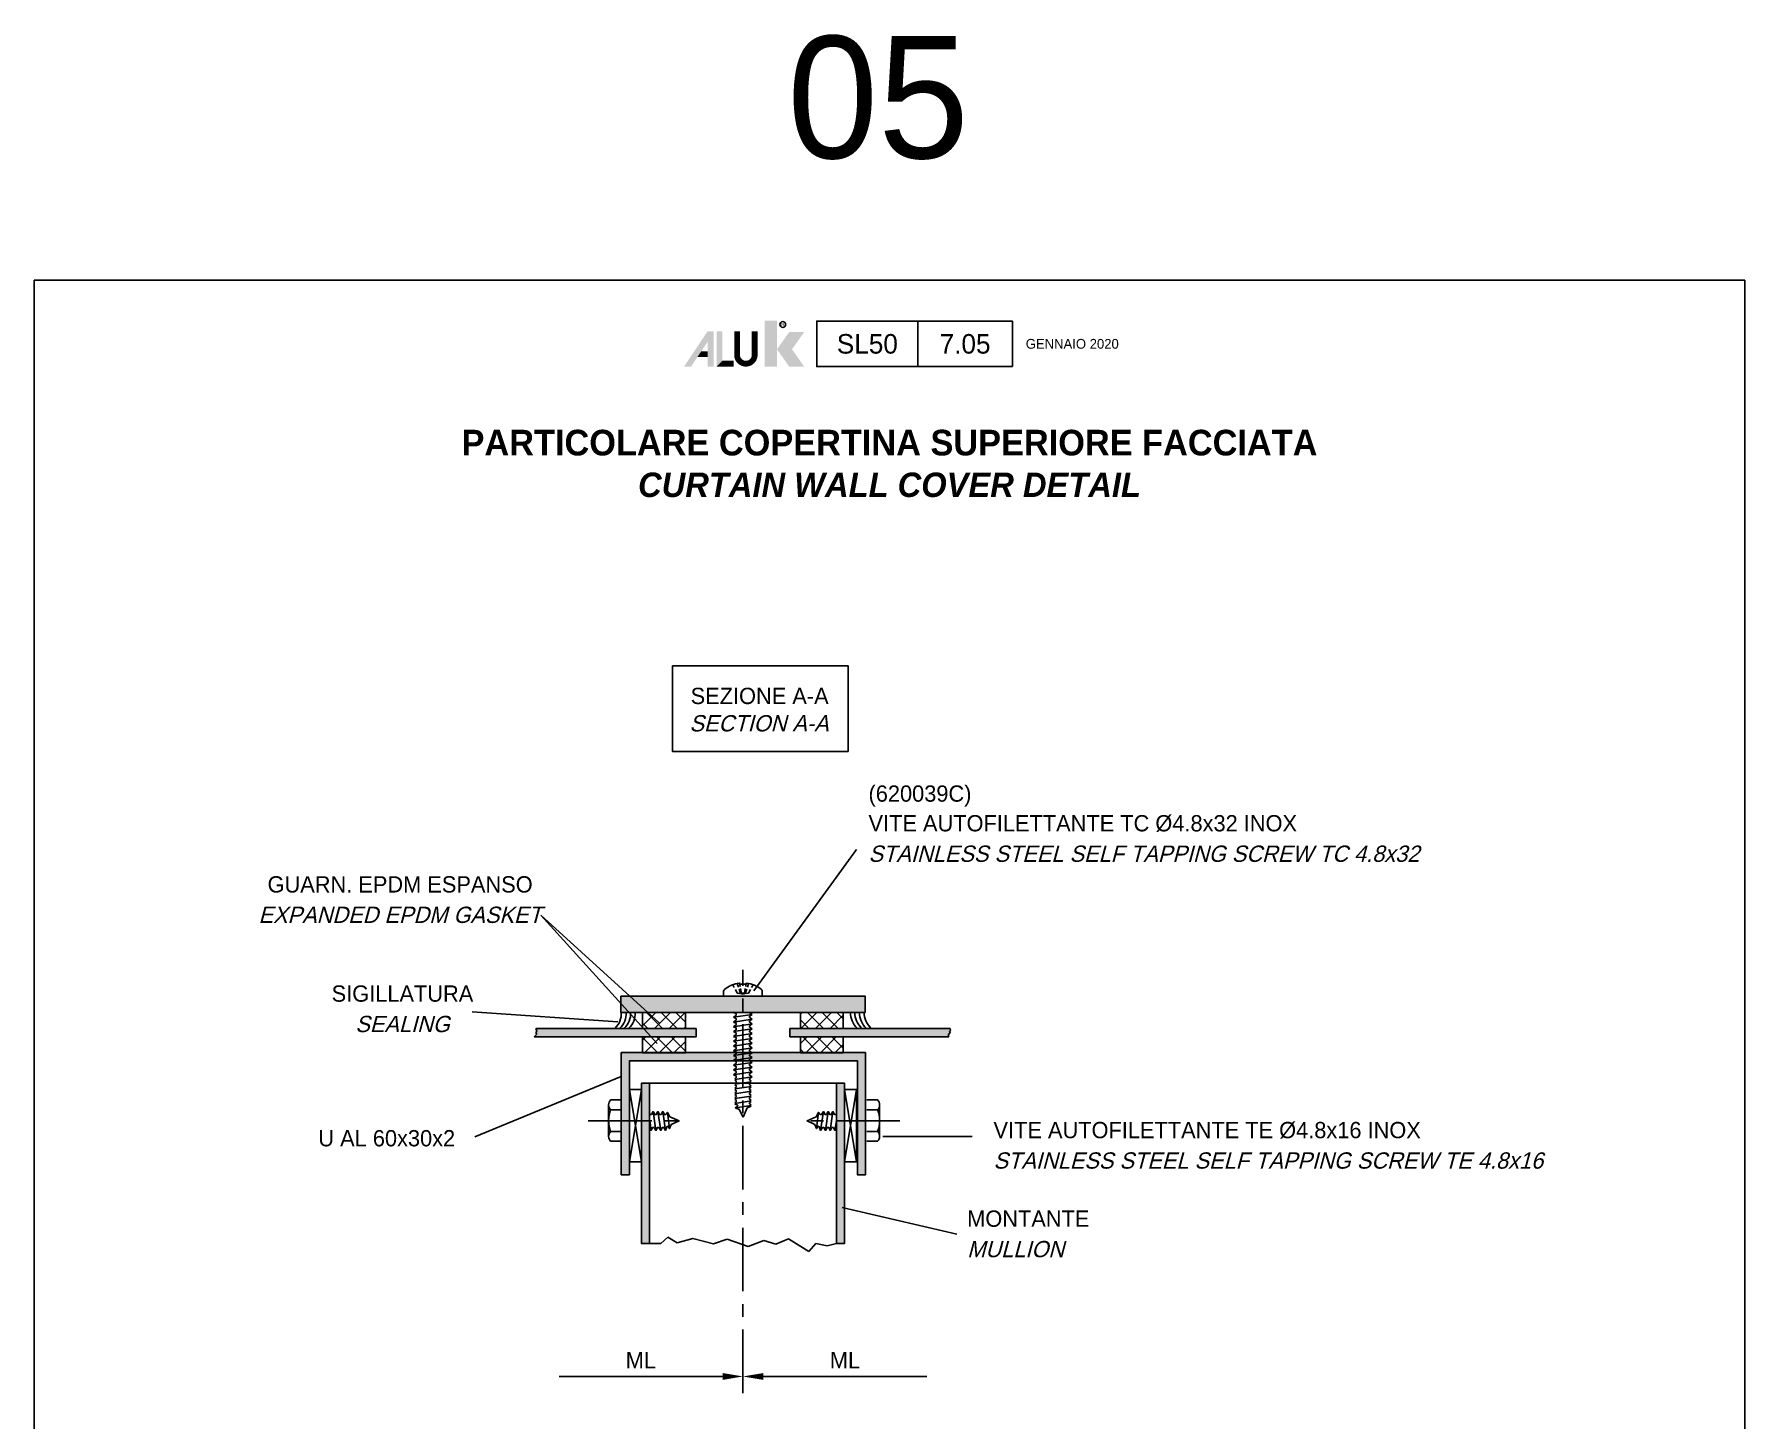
# Model space of a CAD drawing. Header units: millimetres. Extents: x -153 to 2280, y 0 to 724.
# Drawn here: x 920 to 1130, y 554.1 to 724.2 of the extents above; entities that cross this region are included whole.
import ezdxf
from ezdxf.enums import TextEntityAlignment as Align

# ---------------------------------------------------------------- set-up
doc = ezdxf.new("R2010")
doc.units = ezdxf.units.MM
doc.header["$LTSCALE"] = 0.025
doc.header["$MEASUREMENT"] = 0
doc.linetypes.add('CENTER', pattern=[2, 1.25, -0.25, 0.25, -0.25])
for name, color, linetype in [('ASSI', 1, 'CENTER'), ('FILL', 253, 'Continuous'), ('FINE', 7, 'Continuous'), ('GOMMA', 80, 'Continuous'), ('GROSSA', 8, 'Continuous'), ('MARCHIO', 7, 'Continuous'), ('QUOTE', 254, 'Continuous'), ('TESTO', 2, 'Continuous')]:
    doc.layers.add(name, color=color, linetype=linetype)
doc.styles.add('Aluk Text', font='GOTHIC.TTF')
doc.styles.add('CARTIGLIO', font='GOTHIC.TTF')
doc.styles.get("Standard").update_dxf_attribs({"font": 'arial.ttf'})
doc.dimstyles.new('FRECCIA_1-1', dxfattribs={"dimtxt": 2, "dimasz": 2.5, "dimexe": 1.5, "dimexo": 1.5, "dimgap": 1, "dimtad": 3, "dimdsep": 46, "dimtxsty": 'Standard', "dimcen": 0, "dimclrt": 2, "dimaunit": 1, "dimadec": 0, "dimazin": 0, "dimtfac": 0.7, "dimtmove": 0, "dimatfit": 3, "dimfxl": 1, "dimtolj": 2, "dimarcsym": 0})
pattern_1 = [(45, (927.5, 397), (-0.8980256, 0.8980256), []), (135, (927.5, 397), (-0.8980256, -0.8980256), [])]

# ---------------------------------------------------------------- blocks, each defined once
blk = doc.blocks.new('*D42')
at = {"layer": 'Defpoints', "color": 0, "transparency": 16777216}
for p in [(1007.01, 559.42), (1029.58, 559.42), (1029.58, 559.42)]:
    blk.add_point(p, dxfattribs=at)
at = {"layer": 'QUOTE', "color": 0, "lineweight": -2, "transparency": 16777216}
blk.add_line((1009.51, 559.42), (1029.58, 559.42), dxfattribs=at)
at = {"layer": 'QUOTE', "color": 0, "transparency": 16777216}
blk.add_solid([(1009.51, 559.84), (1009.51, 559), (1007.01, 559.42)], dxfattribs=at)
at = {"layer": 'QUOTE', "color": 2, "transparency": 16777216, "insert": (1019.54, 561.42), "char_height": 2, "attachment_point": 5, "style": 'Aluk Text'}
blk.add_mtext('\\A2;ML', dxfattribs=at)
blk = doc.blocks.new('_None')
blk = doc.blocks.new('*D43')
at = {"layer": 'Defpoints', "color": 0, "transparency": 16777216}
for p in [(984.44, 559.42), (984.44, 559.42), (1007.01, 559.42)]:
    blk.add_point(p, dxfattribs=at)
at = {"layer": 'QUOTE', "color": 0, "lineweight": -2, "transparency": 16777216}
blk.add_line((1004.51, 559.42), (984.44, 559.42), dxfattribs=at)
at = {"layer": 'QUOTE', "color": 0, "transparency": 16777216}
blk.add_solid([(1004.51, 559.84), (1004.51, 559), (1007.01, 559.42)], dxfattribs=at)
at = {"layer": 'QUOTE', "color": 2, "transparency": 16777216, "insert": (994.47, 561.42), "char_height": 2, "attachment_point": 5, "style": 'Aluk Text'}
blk.add_mtext('\\A2;ML', dxfattribs=at)
blk = doc.blocks.new('NMC')
at = {"layer": 'MARCHIO'}
blk.add_line((3.48, -10.6), (3.48, -5), dxfattribs=at)
at = {"layer": 'MARCHIO', "const_width": 0.715}
blk.add_lwpolyline([(-16.55, -6.25), (-16.55, -9.16, -1), (-18.71, -9.16), (-18.71, -6.25)], format="xyb", dxfattribs=at)
at = {"layer": 'MARCHIO'}
blk.add_lwpolyline([(15.08, -10.6), (-8.93, -10.6), (-8.93, -5), (15.08, -5)], close=True, dxfattribs=at)
blk.add_circle((-13.11, -5.43), 0.354, dxfattribs=at)
for points in [[(-25.23, -10.6), (-24.37, -10.6), (-22.33, -6.25), (-22.31, -7.51)], [(-22.33, -6.25), (-22.31, -7.51), (-21.6, -6.25), (-21.6, -10.6)], [(-21.23, -6.25), (-20.51, -6.25), (-21.23, -10.6), (-20.51, -9.88)], [(-15.33, -4.97), (-13.83, -4.97), (-15.33, -10.6), (-13.83, -10.6)], [(-22.31, -10.6), (-21.6, -10.6), (-22.31, -7.51)], [(-12.31, -6.35), (-10.47, -6.35), (-13.81, -8.47), (-11.97, -8.47)], [(-23.11, -8.71), (-23.58, -9.42), (-22.31, -8.71), (-22.31, -9.42)], [(-20.51, -9.88), (-21.23, -10.6), (-19.14, -9.88), (-19.14, -10.6)], [(-13.81, -8.47), (-11.97, -8.47), (-12.31, -10.6), (-10.47, -10.6)]]:
    blk.add_solid(points, dxfattribs=at)
blk.add_text('R', height=0.356, dxfattribs=at).set_placement((-13.11, -5.43), align=Align.MIDDLE)
at = {"layer": 'MARCHIO', "color": 2, "style": 'CARTIGLIO'}
for tag, p in [('SERIE', (-2.72, -7.8)), ('PAG', (9.28, -7.8))]:
    blk.add_attdef(tag, text='', height=2.4, dxfattribs=at).set_placement(p, align=Align.MIDDLE)
blk.add_attdef('REVISIONE', text='', height=1.2, dxfattribs=at).set_placement((16.73, -7.8), align=Align.MIDDLE_LEFT)

msp = doc.modelspace()

# ---------------------------------------------------------------- hatches: boundary and pattern name
at = {"layer": 'FILL'}
for points in [[(992.022, 604.11), (1022.022, 604.11), (1022.022, 606.11), (992.022, 606.11)], [(1022.066, 599.184), (992.066, 599.184), (992.066, 584.184), (993.066, 584.184), (993.066, 598.184), (1021.066, 598.184), (1021.066, 584.184), (1022.066, 584.184)]]:
    msp.add_hatch(color=256, dxfattribs=at).paths.add_polyline_path(points)
h = msp.add_hatch(dxfattribs=at)
h.set_pattern_fill('ANSI37', color=137, scale=0.4, style=0)
h.set_pattern_definition(pattern_1)
h.paths.add_polyline_path([(1014.067, 604.11), (1019.329, 604.11), (1019.329, 602.153), (1014.067, 602.153)])
h.paths.add_polyline_path([(994.689, 604.11), (999.951, 604.11), (999.951, 602.153), (994.689, 602.153)])
h = msp.add_hatch(color=256, dxfattribs=at)
h.paths.add_polyline_path([(1012.746, 602.121), (1012.746, 601.121), (1032.291, 601.121), (1032.218, 601.386), (1032.435, 601.555), (1032.351, 601.797), (1032.495, 601.894), (1032.445, 602.121)])
h.paths.add_polyline_path([(981.573, 602.121), (981.714, 601.853), (981.573, 601.596), (981.714, 601.429), (981.394, 601.121), (1001.273, 601.121), (1001.273, 602.121)])
h = msp.add_hatch(dxfattribs=at)
h.set_pattern_fill('ANSI37', color=137, scale=0.4, style=0)
h.set_pattern_definition(pattern_1)
h.paths.add_polyline_path([(1014.067, 601.121), (1019.329, 601.121), (1019.329, 599.164), (1014.067, 599.164)])
h.paths.add_polyline_path([(994.689, 601.101), (999.951, 601.101), (999.951, 599.143), (994.689, 599.143)])
h = msp.add_hatch(color=8, dxfattribs=at)
h.paths.add_polyline_path([(1019.484, 590.811), (1018.484, 590.811), (1018.484, 575.764), (1019.484, 575.764)])
h.paths.add_polyline_path([(1019.484, 595.411), (1018.484, 595.411), (1018.484, 590.811), (1019.484, 590.811)])
h.paths.add_polyline_path([(995.534, 595.411), (994.534, 595.411), (994.534, 590.811), (995.534, 590.811)])
h.paths.add_polyline_path([(995.534, 590.811), (994.534, 590.811), (994.534, 585.411), (994.534, 575.764), (995.534, 575.764)])

# ---------------------------------------------------------------- linework, layer by layer
at = {"layer": 'ASSI', "ltscale": 250}
for p, q in [((1007.009, 557.373), (1007.009, 609.335)), ((988.016, 590.811), (999.903, 590.811)), ((1026.285, 590.811), (1014.272, 590.811))]:
    msp.add_line(p, q, dxfattribs=at)
at = {"layer": 'FINE'}
for p, q in [((1005.759, 607.519), (1005.949, 607.167)), ((1006.085, 606.914), (1006.316, 606.486)), ((1006.461, 607.229), (1006.316, 607.677)), ((1006.726, 606.403), (1006.549, 606.954)), ((1006.619, 607.569), (1007.009, 607.569)), ((1006.722, 607.042), (1006.83, 606.473)), ((1007.399, 607.569), (1007.009, 607.569)), ((1007.296, 607.042), (1007.188, 606.473)), ((1007.292, 606.403), (1007.469, 606.954)), ((1007.558, 607.229), (1007.702, 607.677)), ((1007.933, 606.914), (1007.702, 606.486)), ((1008.259, 607.519), (1008.069, 607.167)), ((1006.316, 606.486), (1006.574, 606.433)), ((1006.83, 606.473), (1006.726, 606.403)), ((1006.815, 606.384), (1007.009, 606.344)), ((1006.83, 606.473), (1007.004, 606.473)), ((1007.203, 606.384), (1007.009, 606.344)), ((1007.188, 606.473), (1007.014, 606.473)), ((1007.188, 606.473), (1007.292, 606.403)), ((1007.702, 606.486), (1007.444, 606.433)), ((1005.867, 604.131), (1005.843, 604.116)), ((1005.843, 604.116), (1005.941, 604.131)), ((1005.843, 604.116), (1006.2, 603.932)), ((1005.843, 603.527), (1008.146, 603.877)), ((1006.196, 603.749), (1005.843, 603.527)), ((1005.843, 603.527), (1006.2, 603.343)), ((1005.843, 602.938), (1008.146, 603.288)), ((1006.196, 603.16), (1005.843, 602.938)), ((1005.843, 602.938), (1006.2, 602.754)), ((1006.196, 603.749), (1006.196, 603.934)), ((1006.196, 603.16), (1006.196, 603.345)), ((1006.196, 602.571), (1006.196, 602.756)), ((1007.796, 604.079), (1007.796, 604.131)), ((1007.796, 604.079), (1008.147, 603.878)), ((1008.147, 603.878), (1007.796, 603.662)), ((1007.796, 603.49), (1007.796, 603.662)), ((1007.796, 603.49), (1008.147, 603.289)), ((1008.147, 603.289), (1007.796, 603.073)), ((1007.796, 602.901), (1007.796, 603.073)), ((1007.796, 602.901), (1008.147, 602.7)), ((981.714, 601.429), (981.394, 601.121)), ((981.573, 602.121), (981.714, 601.853)), ((981.714, 601.853), (981.573, 601.596)), ((981.573, 601.596), (981.714, 601.429)), ((1005.843, 602.348), (1008.146, 602.699)), ((1006.196, 602.571), (1005.843, 602.348)), ((1005.843, 602.348), (1006.2, 602.165)), ((1005.843, 601.759), (1008.146, 602.11)), ((1006.196, 601.982), (1005.843, 601.759)), ((1005.843, 601.759), (1006.2, 601.576)), ((1005.843, 601.17), (1008.146, 601.521)), ((1006.196, 601.393), (1005.843, 601.17)), ((1005.843, 601.17), (1006.2, 600.987)), ((1005.843, 600.581), (1008.146, 600.931)), ((1006.196, 600.804), (1005.843, 600.581)), ((1006.196, 601.982), (1006.196, 602.166)), ((1006.196, 601.393), (1006.196, 601.577)), ((1006.196, 600.804), (1006.196, 600.988)), ((1008.147, 602.7), (1007.796, 602.484)), ((1007.796, 602.312), (1007.796, 602.484)), ((1007.796, 602.312), (1008.147, 602.111)), ((1008.147, 602.111), (1007.796, 601.895)), ((1007.796, 601.723), (1007.796, 601.894)), ((1007.796, 601.723), (1008.147, 601.522)), ((1008.147, 601.522), (1007.796, 601.305)), ((1007.796, 601.134), (1007.796, 601.305)), ((1007.796, 601.134), (1008.147, 600.933)), ((1008.147, 600.933), (1007.796, 600.716)), ((1007.796, 600.545), (1007.796, 600.716)), ((1032.435, 601.555), (1032.218, 601.386)), ((1032.218, 601.386), (1032.291, 601.121)), ((1032.495, 601.894), (1032.351, 601.797)), ((1032.351, 601.797), (1032.435, 601.555)), ((1032.445, 602.121), (1032.495, 601.894)), ((1005.843, 600.581), (1006.2, 600.397)), ((1005.843, 599.992), (1008.146, 600.342)), ((1006.196, 600.215), (1005.843, 599.992)), ((1005.843, 599.992), (1006.2, 599.808)), ((1005.843, 599.403), (1008.146, 599.753)), ((1006.196, 599.626), (1005.843, 599.403)), ((1005.843, 599.403), (1006.2, 599.219)), ((1005.843, 598.814), (1008.146, 599.164)), ((1006.196, 599.037), (1005.843, 598.814)), ((1005.843, 598.814), (1006.2, 598.63)), ((1005.843, 598.225), (1008.146, 598.575)), ((1006.196, 600.215), (1006.196, 600.399)), ((1006.196, 599.626), (1006.196, 599.81)), ((1006.196, 599.037), (1006.196, 599.221)), ((1006.196, 598.448), (1006.196, 598.632)), ((1007.796, 600.545), (1008.147, 600.343)), ((1008.147, 600.343), (1007.796, 600.127)), ((1007.796, 599.956), (1007.796, 600.127)), ((1007.796, 599.956), (1008.147, 599.754)), ((1008.147, 599.754), (1007.796, 599.538)), ((1007.796, 599.367), (1007.796, 599.538)), ((1007.796, 599.367), (1008.147, 599.165)), ((1008.147, 599.165), (1007.796, 598.949)), ((1007.796, 598.778), (1007.796, 598.949)), ((1007.796, 598.778), (1008.147, 598.576)), ((1008.147, 598.576), (1007.796, 598.36)), ((1006.196, 598.448), (1005.843, 598.225)), ((1005.843, 598.225), (1006.2, 598.041)), ((1005.843, 597.636), (1008.146, 597.986)), ((1006.196, 597.859), (1005.843, 597.636)), ((1005.843, 597.636), (1006.2, 597.452)), ((1005.843, 597.047), (1008.146, 597.397)), ((1006.196, 597.269), (1005.843, 597.047)), ((1005.843, 597.047), (1006.2, 596.863)), ((1005.843, 596.458), (1008.146, 596.808)), ((1006.196, 596.68), (1005.843, 596.458)), ((1005.843, 596.458), (1006.2, 596.274)), ((1006.196, 597.859), (1006.196, 598.043)), ((1006.196, 597.269), (1006.196, 597.454)), ((1006.196, 596.68), (1006.196, 596.865)), ((1007.796, 598.188), (1007.796, 598.36)), ((1007.796, 598.188), (1008.147, 597.987)), ((1008.147, 597.987), (1007.796, 597.771)), ((1007.796, 597.599), (1007.796, 597.771)), ((1007.796, 597.599), (1008.147, 597.398)), ((1008.147, 597.398), (1007.796, 597.182)), ((1007.796, 597.01), (1007.796, 597.182)), ((1007.796, 597.01), (1008.147, 596.809)), ((1008.147, 596.809), (1007.796, 596.593)), ((1007.796, 596.421), (1007.796, 596.593)), ((1007.796, 596.421), (1008.147, 596.22)), ((993.066, 594.652), (994.534, 585.773)), ((993.066, 585.773), (994.534, 594.652)), ((1019.484, 595.411), (994.534, 595.411)), ((1006.009, 595.894), (1008.146, 596.219)), ((1006.196, 596.091), (1006.009, 595.973)), ((1006.009, 595.783), (1006.2, 595.685)), ((1006.009, 595.305), (1008.009, 595.609)), ((1006.196, 595.502), (1006.009, 595.384)), ((1006.009, 595.194), (1006.2, 595.096)), ((1006.009, 594.716), (1008.009, 595.02)), ((1006.196, 594.913), (1006.009, 594.795)), ((1006.009, 594.605), (1006.2, 594.507)), ((1006.009, 594.127), (1008.009, 594.431)), ((1006.196, 594.324), (1006.009, 594.206)), ((1006.196, 596.091), (1006.196, 596.276)), ((1006.196, 595.502), (1006.196, 595.687)), ((1006.196, 594.913), (1006.196, 595.097)), ((1006.196, 594.324), (1006.196, 594.508)), ((1008.147, 596.22), (1007.796, 596.004)), ((1007.796, 595.832), (1007.796, 596.004)), ((1007.796, 595.832), (1008.009, 595.71)), ((1008.009, 595.546), (1007.796, 595.415)), ((1007.796, 595.243), (1007.796, 595.415)), ((1007.796, 595.243), (1008.009, 595.121)), ((1008.009, 594.957), (1007.796, 594.826)), ((1007.796, 594.654), (1007.796, 594.825)), ((1007.796, 594.654), (1008.009, 594.532)), ((1008.009, 594.368), (1007.796, 594.236)), ((1020.952, 594.652), (1019.484, 585.773)), ((1020.952, 585.773), (1019.484, 594.652)), ((990.514, 592.744), (990.514, 588.878)), ((1006.009, 594.016), (1006.2, 593.918)), ((1006.009, 593.538), (1008.009, 593.842)), ((1006.196, 593.735), (1006.009, 593.617)), ((1006.009, 593.427), (1006.2, 593.328)), ((1006.009, 592.948), (1008.009, 593.253)), ((1006.196, 593.146), (1006.009, 593.028)), ((1006.009, 592.86), (1006.286, 592.756)), ((1006.065, 592.415), (1008.009, 592.667)), ((1006.391, 592.6), (1006.065, 592.415)), ((1006.065, 592.415), (1006.605, 592.199)), ((1006.196, 593.735), (1006.196, 593.919)), ((1006.196, 593.146), (1006.196, 593.33)), ((1006.287, 592.756), (1006.372, 592.589)), ((1006.562, 592.216), (1007.021, 591.266)), ((1007.522, 592.397), (1007.021, 591.266)), ((1007.522, 592.397), (1007.515, 592.394)), ((1008.009, 592.622), (1007.522, 592.397)), ((1007.796, 594.065), (1007.796, 594.236)), ((1007.796, 594.065), (1008.009, 593.943)), ((1008.009, 593.779), (1007.796, 593.647)), ((1007.796, 593.476), (1007.796, 593.647)), ((1007.796, 593.476), (1008.009, 593.354)), ((1008.009, 593.189), (1007.796, 593.058)), ((1007.796, 592.887), (1007.796, 593.058)), ((1007.796, 592.887), (1008.009, 592.764)), ((1023.789, 592.744), (1023.789, 588.878)), ((992.066, 592.152), (990.765, 592.152)), ((995.737, 589.626), (995.557, 590.785)), ((996.326, 589.626), (995.98, 591.931)), ((996.915, 589.626), (996.564, 591.931)), ((997.504, 589.626), (997.153, 591.931)), ((998.012, 589.848), (997.749, 591.848)), ((1016.029, 589.848), (1016.292, 591.848)), ((1016.537, 589.626), (1016.888, 591.931)), ((1017.126, 589.626), (1017.477, 591.931)), ((1017.715, 589.626), (1018.061, 591.931)), ((1018.304, 589.626), (1018.484, 590.785)), ((1022.237, 592.152), (1023.538, 592.152)), ((992.066, 589.511), (990.765, 589.511)), ((1022.237, 589.511), (1023.538, 589.511)), ((995.534, 575.764), (996.909, 575.764)), ((996.909, 575.764), (997.773, 576.504)), ((997.773, 576.504), (998.936, 575.829)), ((998.936, 575.829), (1000.85, 576.354)), ((1000.85, 576.354), (1003.402, 575.716)), ((1003.402, 575.716), (1005.091, 576.279)), ((1005.091, 576.279), (1007.643, 575.378)), ((1007.643, 575.378), (1009.557, 576.129)), ((1009.557, 576.129), (1011.058, 575.679)), ((1011.058, 575.679), (1012.597, 576.316)), ((1012.597, 576.316), (1015.112, 574.778)), ((1015.112, 574.778), (1015.937, 575.754)), ((1015.937, 575.754), (1017.364, 575.453)), ((1017.364, 575.453), (1018.484, 575.764))]:
    msp.add_line(p, q, dxfattribs=at)
at = {"layer": 'FINE', "ltscale": 0.25}
msp.add_lwpolyline([(998.34, 646.677), (1019.906, 646.677), (1019.906, 636.167), (998.34, 636.167)], close=True, dxfattribs=at)
at = {"layer": 'FINE'}
for points in [[(1004.634, 606.1), (1004.634, 606.733, -0.2245796), (1004.726, 606.926, -0.1438635), (1006.594, 607.719), (1006.672, 607.307)], [(1009.384, 606.1), (1009.384, 606.733, 0.2245796), (1009.293, 606.926, 0.1438635), (1007.424, 607.719), (1007.346, 607.307)], [(992.066, 593.371), (990.765, 593.371, 0.4041486), (990.765, 592.152, 0.184939), (990.765, 589.511, 0.4041486), (990.765, 588.292), (992.066, 588.292)], [(1022.237, 593.371), (1023.538, 593.371, -0.4041486), (1023.538, 592.152, -0.184939), (1023.538, 589.511, -0.4041486), (1023.538, 588.292), (1022.237, 588.292)]]:
    msp.add_lwpolyline(points, format="xyb", dxfattribs=at)
for points in [[(992.022, 604.11), (1022.022, 604.11), (1022.022, 606.11), (992.022, 606.11)], [(1022.066, 599.184), (992.066, 599.184), (992.066, 584.184), (993.066, 584.184), (993.066, 598.184), (1021.066, 598.184), (1021.066, 584.184), (1022.066, 584.184)], [(993.066, 585.773), (994.534, 585.773), (994.534, 594.652), (993.066, 594.652)], [(1020.952, 585.773), (1019.484, 585.773), (1019.484, 594.652), (1020.952, 594.652)]]:
    msp.add_lwpolyline(points, close=True, dxfattribs=at)
for points in [[(995.557, 591.665), (995.61, 591.579), (995.773, 591.579), (995.98, 591.931), (996.191, 591.579), (996.362, 591.579), (996.564, 591.931), (996.78, 591.579), (996.952, 591.579), (997.153, 591.931), (997.369, 591.579), (997.541, 591.579), (997.749, 591.848), (998.034, 591.298), (998.031, 591.305), (999.162, 590.804), (998.211, 590.346), (998.012, 589.848), (997.838, 590.155), (997.672, 590.071), (997.504, 589.626), (997.281, 589.98), (997.097, 589.98), (996.915, 589.626), (996.692, 589.98), (996.508, 589.98), (996.326, 589.626), (996.109, 589.98), (995.919, 589.98), (995.737, 589.626), (995.557, 589.906)], [(1018.484, 591.665), (1018.431, 591.579), (1018.268, 591.579), (1018.061, 591.931), (1017.85, 591.579), (1017.679, 591.579), (1017.477, 591.931), (1017.261, 591.579), (1017.09, 591.579), (1016.888, 591.931), (1016.672, 591.579), (1016.5, 591.579), (1016.292, 591.848), (1016.007, 591.298), (1016.01, 591.305), (1014.88, 590.804), (1015.83, 590.346), (1016.029, 589.848), (1016.203, 590.155), (1016.37, 590.071), (1016.537, 589.626), (1016.76, 589.98), (1016.944, 589.98), (1017.126, 589.626), (1017.349, 589.98), (1017.533, 589.98), (1017.715, 589.626), (1017.932, 589.98), (1018.122, 589.98), (1018.304, 589.626), (1018.484, 589.906)]]:
    msp.add_lwpolyline(points, dxfattribs=at)
for centre, radius, start, end in [((989.651, 603.949), 2.426, 312.87133, 3.81709), ((990.241, 603.949), 2.426, 312.87133, 3.81709), ((990.793, 603.949), 2.426, 312.87133, 3.81709), ((991.345, 603.949), 2.426, 312.87133, 3.81709), ((1022.922, 604.161), 2.736, 181.0632, 226.05511), ((1023.473, 604.161), 2.736, 181.0632, 226.05511), ((1024.025, 604.161), 2.736, 181.0632, 226.05511), ((1024.616, 604.161), 2.736, 181.0632, 226.05511)]:
    msp.add_arc(centre, radius, start, end, dxfattribs=at)
at = {"layer": 'GOMMA'}
for points in [[(994.689, 604.11), (999.951, 604.11), (999.951, 602.153), (994.689, 602.153)], [(1014.067, 604.11), (1019.329, 604.11), (1019.329, 602.153), (1014.067, 602.153)], [(994.689, 601.101), (999.951, 601.101), (999.951, 599.143), (994.689, 599.143)], [(1014.067, 601.121), (1019.329, 601.121), (1019.329, 599.164), (1014.067, 599.164)]]:
    msp.add_lwpolyline(points, close=True, dxfattribs=at)
at = {"layer": 'GROSSA'}
for p, q in [((1001.273, 601.121), (981.394, 601.121)), ((1001.273, 602.121), (981.573, 602.121)), ((1001.273, 601.121), (1001.273, 602.121)), ((1012.746, 602.121), (1032.445, 602.121)), ((1012.746, 601.121), (1012.746, 602.121)), ((1012.746, 601.121), (1032.291, 601.121))]:
    msp.add_line(p, q, dxfattribs=at)
for points in [[(994.534, 595.411), (995.534, 595.411), (995.534, 575.764), (994.534, 575.764)], [(1018.484, 595.411), (1018.484, 575.764), (1019.484, 575.764), (1019.484, 595.411)]]:
    msp.add_lwpolyline(points, close=True, dxfattribs=at)
at = {"layer": 'MARCHIO'}
for points in [[(1130, 694), (920, 694), (920, 397), (1130, 397)], [(920, 397), (920, 694), (1130, 694), (1130, 397)]]:
    msp.add_lwpolyline(points, close=True, dxfattribs=at)
at = {"layer": 'QUOTE'}
for p, q in [((1008.365, 606.749), (1020.931, 624.135)), ((996.708, 602.819), (982.215, 616.041)), ((982.215, 616.041), (996.479, 600.3)), ((973.761, 604.17), (991.643, 602.978)), ((992.066, 596.245), (974.085, 588.824)), ((1024.163, 588.867), (1035.165, 588.867)), ((1019.188, 580.151), (1033.282, 576.873))]:
    msp.add_line(p, q, dxfattribs=at)

# ---------------------------------------------------------------- block references
at = {"layer": 'MARCHIO'}
msp.add_blockref('NMC', (1025, 694), dxfattribs=at).add_auto_attribs({'REVISIONE': 'GENNAIO 2020', 'SERIE': 'SL50', 'PAG': '7.05'})

# ---------------------------------------------------------------- texts
at = {"layer": 'TESTO', "style": 'Aluk Text'}
for s, height, p in [('05', 15, (1012.448, 708.989)), ('(620039C)', 2, (1022.423, 629.986)), ('VITE AUTOFILETTANTE TC %%C4.8x32 INOX', 2, (1022.423, 626.339)), ('VITE AUTOFILETTANTE TE %%C4.8x16 INOX', 2, (1037.768, 588.671)), ('U AL 60x30x2', 2, (954.88, 587.671)), ('MONTANTE', 2, (1034.538, 577.796))]:
    msp.add_text(s, height=height, dxfattribs=at).set_placement(p)
for s, p in [('SEZIONE A-A', (1009.058, 641.973)), ('GUARN. EPDM ESPANSO', (964.92, 618.837)), ('SIGILLATURA', (965.21, 605.43))]:
    msp.add_text(s, height=2, dxfattribs=at).set_placement(p, align=Align.CENTER)
at = {"layer": 'TESTO', "style": 'Aluk Text', "oblique": 15}
for s, p in [('SECTION A-A', (1008.981, 638.611)), ('EXPANDED EPDM GASKET', (964.92, 615.098)), ('SEALING', (965.21, 601.692))]:
    msp.add_text(s, height=2, dxfattribs=at).set_placement(p, align=Align.CENTER)
for s, p in [('STAINLESS STEEL SELF TAPPING SCREW TC 4.8x32', (1022.423, 622.601)), ('STAINLESS STEEL SELF TAPPING SCREW TE 4.8x16', (1037.768, 584.933)), ('MULLION', (1034.538, 574.058))]:
    msp.add_text(s, height=2, dxfattribs=at).set_placement(p)
at = {"layer": 'TESTO', "insert": (1025, 671.5), "char_height": 3, "width": 169.41468, "attachment_point": 5, "style": 'Aluk Text'}
msp.add_mtext('{\\fCentury Gothic|b1|i0|c0|p34;\\H1.05x;PARTICOLARE COPERTINA SUPERIORE FACCIATA\\P\\fCentury Gothic|b1|i1|c0|p34;\\H0.95238x;CURTAIN WALL COVER DETAIL}', dxfattribs=at)

# ---------------------------------------------------------------- dimensions: what is measured, and where the dimension line sits
at = {"layer": 'QUOTE'}
for base, p2, picture, middle in [((984.438, 559.42), (984.438, 559.42), '*D43', (994.474, 559.42)), ((1029.58, 559.42), (1029.58, 559.42), '*D42', (1019.545, 559.42))]:
    dim = msp.add_linear_dim(base=base, p1=(1007.009, 559.42), p2=p2, text='ML', dimstyle='FRECCIA_1-1', override={"dimtxt": 2, "dimtxsty": 'Aluk Text', "dimblk2": 'None', "dimsah": 1, "dimse2": 1}, dxfattribs=at)
    dim.commit()
    dim.dimension.update_dxf_attribs({"geometry": picture, "text_midpoint": middle, "dimtype": 160})

doc.saveas('drawing.dxf')
